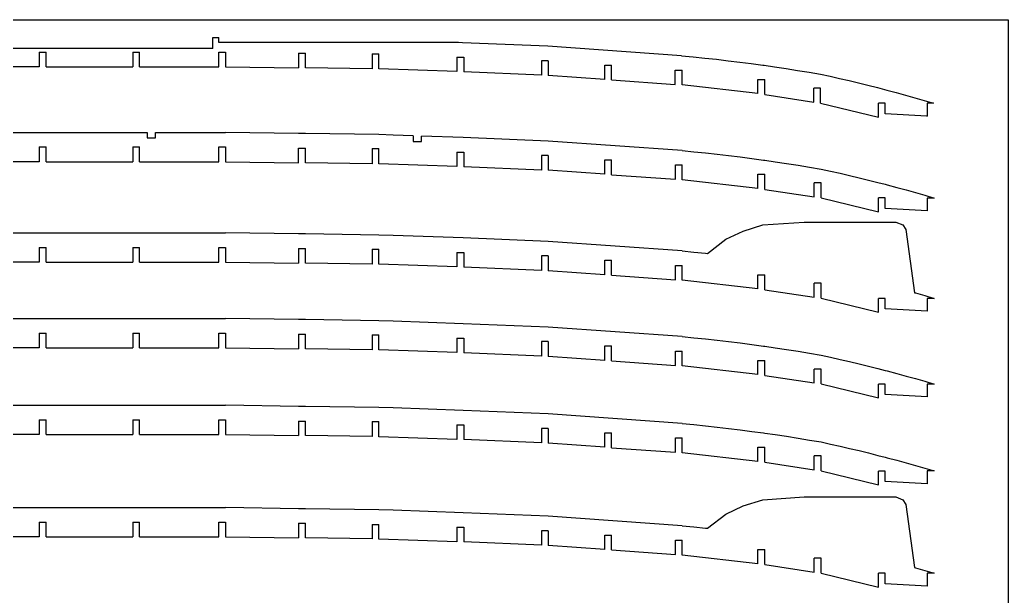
# Model space of a CAD drawing. Extents: x -131 to 131, y -146 to 146.
# Drawn here: x -9.9 to 130.7, y 63.6 to 145.6 of the extents above; entities that cross this region are included whole.
import ezdxf

# ---------------------------------------------------------------- set-up
doc = ezdxf.new("R2010")
doc.units = 0
doc.header["$MEASUREMENT"] = 0
doc.layers.get('0').update_dxf_attribs({"linetype": 'CONTINUOUS'})

msp = doc.modelspace()

# ---------------------------------------------------------------- linework, layer by layer
for p, q in [((-130.66, 145.62), (130.66, 145.62)), ((130.66, 145.62), (130.66, -145.62)), ((17.56, 141.54), (17.56, 143.09)), ((17.56, 143.09), (18.42, 143.09)), ((18.42, 142.38), (18.42, 143.09)), ((52.52, 142.38), (18.42, 142.38)), ((53.08, 142.36), (52.52, 142.38)), ((65.2, 141.86), (53.08, 142.36)), ((17.56, 141.54), (-30.27, 141.54)), ((-7.11, 141.01), (-6.13, 141.01)), ((-7.11, 141.01), (-7.11, 138.93)), ((-6.13, 138.93), (-6.13, 141.01)), ((6.19, 141.01), (7.16, 141.01)), ((6.19, 141.01), (6.19, 138.93)), ((7.16, 138.93), (7.16, 141.01)), ((18.42, 141.01), (19.39, 141.01)), ((18.42, 138.93), (18.42, 141.01)), ((19.39, 141.01), (19.39, 138.93)), ((29.76, 140.86), (30.73, 140.86)), ((29.76, 140.86), (29.76, 138.78)), ((30.73, 138.78), (30.73, 140.86)), ((40.22, 140.78), (41.19, 140.78)), ((40.22, 140.78), (40.22, 138.63)), ((41.19, 138.62), (41.19, 140.78)), ((84.22, 140.51), (65.2, 141.86)), ((52.26, 140.3), (53.26, 140.3)), ((52.26, 140.3), (52.26, 138.24)), ((53.26, 140.3), (53.26, 138.21)), ((65.27, 139.8), (64.3, 139.8)), ((64.3, 139.8), (64.3, 137.74)), ((65.27, 139.8), (65.27, 137.7)), ((73.3, 139.18), (74.27, 139.18)), ((73.3, 137.13), (73.3, 139.18)), ((74.27, 137.06), (74.27, 139.18)), ((84.22, 140.51), (85.88, 140.35)), ((85.88, 140.35), (87.53, 140.18)), ((87.53, 140.18), (89.18, 140)), ((89.18, 140), (90.83, 139.8)), ((90.83, 139.8), (92.48, 139.6)), ((92.48, 139.6), (94.13, 139.39)), ((94.13, 139.39), (95.78, 139.16)), ((95.78, 139.16), (95.97, 139.14)), ((95.97, 139.14), (97.42, 138.93)), ((-7.11, 138.93), (-20.66, 138.93)), ((-6.13, 138.93), (6.19, 138.93)), ((7.16, 138.93), (18.42, 138.93)), ((19.39, 138.93), (29.76, 138.78)), ((40.22, 138.63), (30.73, 138.78)), ((52.26, 138.24), (41.19, 138.62)), ((64.3, 137.74), (53.26, 138.21)), ((83.32, 138.46), (84.29, 138.46)), ((83.32, 136.42), (83.32, 138.46)), ((84.29, 136.35), (84.29, 138.46)), ((97.42, 138.93), (99.07, 138.68)), ((99.07, 138.68), (100.71, 138.42)), ((100.71, 138.42), (102.35, 138.16)), ((102.35, 138.16), (103.99, 137.88)), ((103.99, 137.88), (105.34, 137.58)), ((73.3, 137.13), (65.27, 137.7)), ((74.27, 137.06), (83.32, 136.42)), ((95.07, 135.11), (84.29, 136.35)), ((95.07, 137.12), (96.04, 137.12)), ((95.07, 135.11), (95.07, 137.12)), ((96.04, 134.98), (96.04, 137.12)), ((105.34, 137.58), (106.68, 137.28)), ((106.68, 137.28), (108.03, 136.96)), ((108.03, 136.96), (109.37, 136.64)), ((109.37, 136.64), (110.71, 136.31)), ((96.04, 134.98), (103.02, 133.92)), ((103.99, 135.9), (103.02, 135.9)), ((103.02, 133.92), (103.02, 135.9)), ((103.99, 133.77), (103.99, 135.9)), ((110.71, 136.31), (112.05, 135.97)), ((112.05, 135.97), (113.08, 135.71)), ((113.08, 135.71), (113.39, 135.62)), ((113.39, 135.62), (114.72, 135.27)), ((114.72, 135.27), (116.05, 134.9)), ((103.99, 133.77), (112.19, 131.78)), ((113.16, 133.75), (112.19, 133.75)), ((112.19, 131.78), (112.19, 133.75)), ((113.16, 132.26), (113.16, 133.75)), ((116.05, 134.9), (117.38, 134.53)), ((117.38, 134.53), (118.71, 134.15)), ((118.71, 134.15), (120.04, 133.76)), ((120.04, 133.76), (119.14, 133.76)), ((119.14, 133.76), (119.14, 131.92)), ((119.07, 131.92), (113.16, 132.26)), ((119.07, 131.92), (119.14, 131.92)), ((-28.41, 129.59), (8.25, 129.59)), ((8.25, 129.59), (8.25, 128.81)), ((9.41, 128.81), (9.41, 129.59)), ((9.41, 129.59), (19.39, 129.59)), ((29.76, 129.44), (19.39, 129.59)), ((30.73, 129.44), (29.76, 129.44)), ((41.19, 129.28), (30.73, 129.44)), ((8.25, 128.81), (9.41, 128.81)), ((43.2, 129.22), (41.19, 129.28)), ((46.06, 129.11), (43.2, 129.22)), ((46.06, 129.11), (46.06, 128.32)), ((46.06, 128.32), (47.22, 128.32)), ((47.22, 128.32), (47.22, 129.07)), ((53.15, 128.86), (47.22, 129.07)), ((65.27, 128.36), (53.15, 128.86)), ((84.3, 127.01), (65.27, 128.36)), ((-7.11, 127.54), (-6.13, 127.54)), ((-7.11, 127.54), (-7.11, 125.43)), ((-6.13, 125.43), (-6.13, 127.54)), ((6.19, 127.54), (7.16, 127.54)), ((6.19, 127.54), (6.19, 125.43)), ((7.16, 125.43), (7.16, 127.54)), ((18.42, 127.54), (19.39, 127.54)), ((18.42, 125.43), (18.42, 127.54)), ((19.39, 127.54), (19.39, 125.43)), ((29.76, 127.37), (30.73, 127.37)), ((29.76, 125.28), (29.76, 127.37)), ((30.73, 125.28), (30.73, 127.37)), ((40.22, 127.3), (41.19, 127.3)), ((40.22, 127.3), (40.22, 125.13)), ((41.19, 125.12), (41.19, 127.3)), ((52.26, 126.8), (53.26, 126.8)), ((52.26, 126.8), (52.26, 124.74)), ((53.26, 126.8), (53.26, 124.71)), ((84.3, 127.01), (85.95, 126.85)), ((85.95, 126.85), (87.61, 126.68)), ((87.61, 126.68), (89.26, 126.5)), ((89.26, 126.5), (90.91, 126.3)), ((-7.11, 125.43), (-20.64, 125.43)), ((-6.13, 125.43), (6.19, 125.43)), ((7.16, 125.43), (18.42, 125.43)), ((19.39, 125.43), (29.76, 125.28)), ((40.22, 125.13), (30.73, 125.28)), ((52.26, 124.74), (41.19, 125.12)), ((65.27, 126.33), (64.3, 126.33)), ((64.3, 126.33), (64.3, 124.24)), ((65.27, 126.33), (65.27, 124.2)), ((73.3, 125.7), (74.27, 125.7)), ((73.3, 123.63), (73.3, 125.7)), ((74.27, 123.56), (74.27, 125.7)), ((90.91, 126.3), (92.56, 126.1)), ((92.56, 126.1), (94.21, 125.89)), ((94.21, 125.89), (95.85, 125.66)), ((95.85, 125.66), (96.04, 125.64)), ((96.04, 125.64), (97.5, 125.43)), ((97.5, 125.43), (99.14, 125.18)), ((99.14, 125.18), (100.78, 124.92)), ((64.3, 124.24), (53.26, 124.71)), ((73.3, 123.63), (65.27, 124.2)), ((83.33, 124.99), (84.3, 124.99)), ((83.33, 122.92), (83.33, 124.99)), ((84.3, 122.85), (84.3, 124.99)), ((100.78, 124.92), (102.42, 124.66)), ((102.42, 124.66), (104.06, 124.38)), ((104.06, 124.38), (105.41, 124.08)), ((105.41, 124.08), (106.76, 123.78)), ((106.76, 123.78), (108.1, 123.46)), ((74.27, 123.56), (83.33, 122.92)), ((95.07, 121.61), (84.3, 122.85)), ((95.07, 123.65), (96.04, 123.65)), ((95.07, 121.61), (95.07, 123.65)), ((96.04, 121.48), (96.04, 123.65)), ((104.06, 122.42), (103.09, 122.42)), ((103.09, 120.42), (103.09, 122.42)), ((104.06, 120.27), (104.06, 122.42)), ((108.1, 123.46), (109.45, 123.14)), ((109.45, 123.14), (110.79, 122.81)), ((110.79, 122.81), (112.13, 122.47)), ((112.13, 122.47), (113.16, 122.21)), ((96.04, 121.48), (103.09, 120.42)), ((113.16, 122.21), (113.46, 122.12)), ((113.46, 122.12), (114.8, 121.77)), ((114.8, 121.77), (116.13, 121.4)), ((116.13, 121.4), (117.46, 121.03)), ((117.46, 121.03), (118.79, 120.65)), ((104.06, 120.27), (112.19, 118.28)), ((113.16, 120.27), (112.19, 120.27)), ((112.19, 118.28), (112.19, 120.27)), ((113.16, 118.77), (113.16, 120.27)), ((118.79, 120.65), (120.11, 120.26)), ((120.11, 120.26), (119.14, 120.26)), ((119.14, 120.26), (119.14, 118.42)), ((119.14, 118.42), (113.16, 118.77)), ((95.78, 116.43), (101.66, 116.83)), ((101.66, 116.83), (114.7, 116.83)), ((114.7, 116.83), (115.67, 116.42)), ((-33.67, 115.31), (19.39, 115.31)), ((29.76, 115.16), (19.39, 115.31)), ((90.51, 114.4), (92.97, 115.56)), ((92.97, 115.56), (95.78, 116.43)), ((115.67, 116.42), (116.1, 115.78)), ((116.1, 115.78), (117.31, 106.79)), ((30.73, 115.16), (29.76, 115.16)), ((41.19, 114.99), (30.73, 115.16)), ((43.2, 114.93), (41.19, 114.99)), ((53.15, 114.57), (43.2, 114.93)), ((65.27, 114.08), (53.15, 114.57)), ((84.3, 112.73), (65.27, 114.08)), ((87.88, 112.37), (90.51, 114.4)), ((-7.11, 113.23), (-7.11, 111.15)), ((-7.11, 113.23), (-6.13, 113.23)), ((-6.13, 111.15), (-6.13, 113.23)), ((6.19, 113.23), (6.19, 111.15)), ((6.19, 113.23), (7.16, 113.23)), ((7.16, 111.15), (7.16, 113.23)), ((18.42, 111.15), (18.42, 113.23)), ((18.42, 113.23), (19.39, 113.23)), ((19.39, 113.23), (19.39, 111.15)), ((29.76, 113.08), (29.76, 111)), ((29.76, 113.08), (30.73, 113.08)), ((30.73, 111), (30.73, 113.08)), ((40.22, 113), (40.22, 110.85)), ((40.22, 113), (41.19, 113)), ((41.19, 110.84), (41.19, 113)), ((52.26, 112.52), (52.26, 110.46)), ((52.26, 112.52), (53.26, 112.52)), ((53.26, 112.52), (53.26, 110.43)), ((84.3, 112.73), (85.95, 112.57)), ((85.95, 112.57), (87.61, 112.4)), ((-7.11, 111.15), (-20.64, 111.15)), ((-6.13, 111.15), (6.19, 111.15)), ((7.16, 111.15), (18.42, 111.15)), ((19.39, 111.15), (29.76, 111)), ((64.3, 112.02), (64.3, 109.96)), ((65.27, 112.02), (64.3, 112.02)), ((65.27, 112.02), (65.27, 109.92)), ((73.3, 109.35), (73.3, 111.4)), ((73.3, 111.4), (74.27, 111.4)), ((74.27, 109.28), (74.27, 111.4)), ((87.61, 112.4), (87.88, 112.37)), ((40.22, 110.85), (30.73, 111)), ((52.26, 110.46), (41.19, 110.84)), ((64.3, 109.96), (53.26, 110.43)), ((73.3, 109.35), (65.27, 109.92)), ((83.33, 108.64), (83.33, 110.68)), ((83.33, 110.68), (84.3, 110.68)), ((84.3, 108.57), (84.3, 110.68)), ((74.27, 109.28), (83.33, 108.64)), ((95.07, 107.33), (84.3, 108.57)), ((95.07, 107.33), (95.07, 109.34)), ((95.07, 109.34), (96.04, 109.34)), ((96.04, 107.2), (96.04, 109.34)), ((96.04, 107.2), (103.09, 106.14)), ((103.09, 106.14), (103.09, 108.12)), ((104.06, 108.12), (103.09, 108.12)), ((104.06, 105.99), (104.06, 108.12)), ((104.06, 105.99), (112.19, 104)), ((112.19, 104), (112.19, 105.96)), ((113.16, 105.96), (112.19, 105.96)), ((113.16, 104.48), (113.16, 105.96)), ((117.31, 106.79), (117.46, 106.75)), ((117.46, 106.75), (118.79, 106.37)), ((118.79, 106.37), (120.11, 105.98)), ((119.14, 105.98), (119.14, 104.14)), ((120.11, 105.98), (119.14, 105.98)), ((119.14, 104.14), (113.16, 104.48)), ((-33.67, 103.12), (19.39, 103.12)), ((29.76, 102.97), (19.39, 103.12)), ((30.73, 102.97), (29.76, 102.97)), ((41.19, 102.8), (30.73, 102.97)), ((43.2, 102.74), (41.19, 102.8)), ((53.15, 102.38), (43.2, 102.74)), ((65.27, 101.89), (53.15, 102.38)), ((84.3, 100.54), (65.27, 101.89)), ((-7.11, 101.04), (-7.11, 98.96)), ((-7.11, 101.04), (-6.13, 101.04)), ((-6.13, 98.96), (-6.13, 101.04)), ((6.19, 101.04), (6.19, 98.96)), ((6.19, 101.04), (7.16, 101.04)), ((7.16, 98.96), (7.16, 101.04)), ((18.42, 98.96), (18.42, 101.04)), ((18.42, 101.04), (19.39, 101.04)), ((19.39, 101.04), (19.39, 98.96)), ((29.76, 100.89), (29.76, 98.81)), ((29.76, 100.89), (30.73, 100.89)), ((30.73, 98.81), (30.73, 100.89)), ((40.22, 100.8), (40.22, 98.66)), ((40.22, 100.8), (41.19, 100.8)), ((41.19, 98.64), (41.19, 100.8)), ((52.26, 100.33), (52.26, 98.27)), ((52.26, 100.33), (53.26, 100.33)), ((53.26, 100.33), (53.26, 98.24)), ((64.3, 99.83), (64.3, 97.77)), ((65.27, 99.83), (64.3, 99.83)), ((65.27, 99.83), (65.27, 97.73)), ((84.3, 100.54), (85.95, 100.38)), ((85.95, 100.38), (87.61, 100.21)), ((87.61, 100.21), (89.26, 100.02)), ((89.26, 100.02), (90.91, 99.83)), ((90.91, 99.83), (92.56, 99.63)), ((-7.11, 98.96), (-20.64, 98.96)), ((-6.13, 98.96), (6.19, 98.96)), ((7.16, 98.96), (18.42, 98.96)), ((19.39, 98.96), (29.76, 98.81)), ((40.22, 98.66), (30.73, 98.81)), ((52.26, 98.27), (41.19, 98.64)), ((73.3, 97.16), (73.3, 99.21)), ((73.3, 99.21), (74.27, 99.21)), ((74.27, 97.09), (74.27, 99.21)), ((83.33, 96.45), (83.33, 98.49)), ((83.33, 98.49), (84.3, 98.49)), ((84.3, 96.38), (84.3, 98.49)), ((92.56, 99.63), (94.21, 99.41)), ((94.21, 99.41), (95.85, 99.19)), ((95.85, 99.19), (96.04, 99.17)), ((96.04, 99.17), (97.5, 98.95)), ((97.5, 98.95), (99.14, 98.71)), ((99.14, 98.71), (100.78, 98.45)), ((100.78, 98.45), (102.42, 98.18)), ((64.3, 97.77), (53.26, 98.24)), ((73.3, 97.16), (65.27, 97.73)), ((74.27, 97.09), (83.33, 96.45)), ((95.07, 95.13), (95.07, 97.15)), ((95.07, 97.15), (96.04, 97.15)), ((96.04, 95.01), (96.04, 97.15)), ((102.42, 98.18), (104.06, 97.91)), ((104.06, 97.91), (105.41, 97.61)), ((105.41, 97.61), (106.76, 97.3)), ((106.76, 97.3), (108.1, 96.99)), ((108.1, 96.99), (109.45, 96.67)), ((95.07, 95.13), (84.3, 96.38)), ((103.09, 93.94), (103.09, 95.92)), ((104.06, 95.92), (103.09, 95.92)), ((104.06, 93.8), (104.06, 95.92)), ((109.45, 96.67), (110.79, 96.34)), ((110.79, 96.34), (112.13, 96)), ((112.13, 96), (113.16, 95.73)), ((113.16, 95.73), (113.46, 95.65)), ((113.46, 95.65), (114.8, 95.29)), ((96.04, 95.01), (103.09, 93.94)), ((114.8, 95.29), (116.13, 94.93)), ((116.13, 94.93), (117.46, 94.56)), ((117.46, 94.56), (118.79, 94.18)), ((118.79, 94.18), (120.11, 93.79)), ((104.06, 93.8), (112.19, 91.81)), ((112.19, 91.81), (112.19, 93.77)), ((113.16, 93.77), (112.19, 93.77)), ((113.16, 92.29), (113.16, 93.77)), ((119.14, 93.79), (119.14, 91.95)), ((120.11, 93.79), (119.14, 93.79)), ((119.14, 91.95), (113.16, 92.29)), ((-33.67, 90.76), (19.39, 90.76)), ((29.76, 90.61), (19.39, 90.76)), ((30.73, 90.61), (29.76, 90.61)), ((41.19, 90.45), (30.73, 90.61)), ((43.2, 90.38), (41.19, 90.45)), ((53.15, 90.03), (43.2, 90.38)), ((65.27, 89.53), (53.15, 90.03)), ((-7.11, 88.68), (-7.11, 86.6)), ((-7.11, 88.68), (-6.13, 88.68)), ((-6.13, 86.6), (-6.13, 88.68)), ((6.19, 88.68), (6.19, 86.6)), ((6.19, 88.68), (7.16, 88.68)), ((7.16, 86.6), (7.16, 88.68)), ((18.42, 86.6), (18.42, 88.68)), ((18.42, 88.68), (19.39, 88.68)), ((19.39, 88.68), (19.39, 86.6)), ((84.3, 88.18), (65.27, 89.53)), ((29.76, 88.53), (29.76, 86.45)), ((29.76, 88.53), (30.73, 88.53)), ((30.73, 86.45), (30.73, 88.53)), ((40.22, 88.45), (40.22, 86.31)), ((40.22, 88.45), (41.19, 88.45)), ((41.19, 86.29), (41.19, 88.45)), ((52.26, 87.97), (52.26, 85.91)), ((52.26, 87.97), (53.26, 87.97)), ((53.26, 87.97), (53.26, 85.88)), ((64.3, 87.47), (64.3, 85.41)), ((65.27, 87.47), (64.3, 87.47)), ((65.27, 87.47), (65.27, 85.37)), ((84.3, 88.18), (85.95, 88.02)), ((85.95, 88.02), (87.61, 87.85)), ((87.61, 87.85), (89.26, 87.66)), ((89.26, 87.66), (90.91, 87.47)), ((90.91, 87.47), (92.56, 87.27)), ((92.56, 87.27), (94.21, 87.05)), ((-7.11, 86.6), (-20.64, 86.6)), ((-6.13, 86.6), (6.19, 86.6)), ((7.16, 86.6), (18.42, 86.6)), ((19.39, 86.6), (29.76, 86.45)), ((40.22, 86.31), (30.73, 86.45)), ((52.26, 85.91), (41.19, 86.29)), ((64.3, 85.41), (53.26, 85.88)), ((73.3, 84.8), (73.3, 86.85)), ((73.3, 86.85), (74.27, 86.85)), ((74.27, 84.73), (74.27, 86.85)), ((83.33, 84.09), (83.33, 86.13)), ((83.33, 86.13), (84.3, 86.13)), ((84.3, 84.02), (84.3, 86.13)), ((94.21, 87.05), (95.85, 86.83)), ((95.85, 86.83), (96.04, 86.81)), ((96.04, 86.81), (97.5, 86.59)), ((97.5, 86.59), (99.14, 86.35)), ((99.14, 86.35), (100.78, 86.09)), ((100.78, 86.09), (102.42, 85.82)), ((102.42, 85.82), (104.06, 85.55)), ((73.3, 84.8), (65.27, 85.37)), ((74.27, 84.73), (83.33, 84.09)), ((95.07, 82.78), (95.07, 84.79)), ((95.07, 84.79), (96.04, 84.79)), ((96.04, 82.65), (96.04, 84.79)), ((104.06, 85.55), (105.41, 85.25)), ((105.41, 85.25), (106.76, 84.95)), ((106.76, 84.95), (108.1, 84.63)), ((108.1, 84.63), (109.45, 84.31)), ((95.07, 82.78), (84.3, 84.02)), ((103.09, 81.59), (103.09, 83.57)), ((104.06, 83.57), (103.09, 83.57)), ((104.06, 81.44), (104.06, 83.57)), ((109.45, 84.31), (110.79, 83.98)), ((110.79, 83.98), (112.13, 83.64)), ((112.13, 83.64), (113.16, 83.38)), ((113.16, 83.38), (113.46, 83.29)), ((113.46, 83.29), (114.8, 82.94)), ((114.8, 82.94), (116.13, 82.57)), ((96.04, 82.65), (103.09, 81.59)), ((116.13, 82.57), (117.46, 82.2)), ((117.46, 82.2), (118.79, 81.82)), ((118.79, 81.82), (120.11, 81.43)), ((104.06, 81.44), (112.19, 79.45)), ((112.19, 79.45), (112.19, 81.41)), ((113.16, 81.41), (112.19, 81.41)), ((113.16, 79.93), (113.16, 81.41)), ((119.14, 81.43), (119.14, 79.59)), ((120.11, 81.43), (119.14, 81.43)), ((119.14, 79.59), (113.16, 79.93)), ((92.97, 76.45), (95.78, 77.32)), ((95.78, 77.32), (101.66, 77.72)), ((101.66, 77.72), (114.7, 77.72)), ((114.7, 77.72), (115.67, 77.31)), ((115.67, 77.31), (116.1, 76.67)), ((-33.67, 76.21), (19.39, 76.21)), ((29.76, 76.05), (19.39, 76.21)), ((30.73, 76.05), (29.76, 76.05)), ((41.19, 75.89), (30.73, 76.05)), ((43.2, 75.83), (41.19, 75.89)), ((90.51, 75.29), (92.97, 76.45)), ((116.1, 76.67), (117.31, 67.69)), ((53.15, 75.47), (43.2, 75.83)), ((65.27, 74.98), (53.15, 75.47)), ((84.3, 73.62), (65.27, 74.98)), ((87.88, 73.26), (90.51, 75.29)), ((-7.11, 74.13), (-7.11, 72.05)), ((-7.11, 74.13), (-6.13, 74.13)), ((-6.13, 72.05), (-6.13, 74.13)), ((6.19, 74.13), (6.19, 72.05)), ((6.19, 74.13), (7.16, 74.13)), ((7.16, 72.05), (7.16, 74.13)), ((18.42, 72.05), (18.42, 74.13)), ((18.42, 74.13), (19.39, 74.13)), ((19.39, 74.13), (19.39, 72.05)), ((29.76, 73.97), (29.76, 71.89)), ((29.76, 73.97), (30.73, 73.97)), ((30.73, 71.89), (30.73, 73.97)), ((40.22, 73.81), (40.22, 71.75)), ((40.22, 73.81), (41.19, 73.81)), ((41.19, 71.73), (41.19, 73.81)), ((52.26, 73.42), (52.26, 71.35)), ((52.26, 73.42), (53.26, 73.42)), ((53.26, 73.42), (53.26, 71.32)), ((84.3, 73.62), (85.95, 73.46)), ((85.95, 73.46), (87.61, 73.29)), ((87.61, 73.29), (87.88, 73.26)), ((-7.11, 72.05), (-20.64, 72.05)), ((-6.13, 72.05), (6.19, 72.05)), ((7.16, 72.05), (18.42, 72.05)), ((19.39, 72.05), (29.76, 71.89)), ((40.22, 71.75), (30.73, 71.89)), ((52.26, 71.35), (41.19, 71.73)), ((64.3, 72.92), (64.3, 70.86)), ((65.27, 72.92), (64.3, 72.92)), ((65.27, 72.92), (65.27, 70.82)), ((73.3, 70.25), (73.3, 72.29)), ((73.3, 72.29), (74.27, 72.29)), ((74.27, 70.18), (74.27, 72.29)), ((64.3, 70.86), (53.26, 71.32)), ((73.3, 70.25), (65.27, 70.82)), ((83.33, 69.53), (83.33, 71.58)), ((83.33, 71.58), (84.3, 71.58)), ((84.3, 69.46), (84.3, 71.58)), ((74.27, 70.18), (83.33, 69.53)), ((95.07, 68.22), (84.3, 69.46)), ((95.07, 68.22), (95.07, 70.24)), ((95.07, 70.24), (96.04, 70.24)), ((96.04, 68.09), (96.04, 70.24)), ((103.09, 67.03), (103.09, 69.01)), ((104.06, 69.01), (103.09, 69.01)), ((104.06, 66.88), (104.06, 69.01)), ((96.04, 68.09), (103.09, 67.03)), ((117.31, 67.69), (117.46, 67.64)), ((117.46, 67.64), (118.79, 67.26)), ((104.06, 66.88), (112.19, 64.9)), ((112.19, 64.9), (112.19, 66.86)), ((113.16, 66.86), (112.19, 66.86)), ((113.16, 65.38), (113.16, 66.86)), ((118.79, 67.26), (120.11, 66.87)), ((119.14, 66.87), (119.14, 65.03)), ((120.11, 66.87), (119.14, 66.87)), ((119.14, 65.03), (113.16, 65.38))]:
    msp.add_line(p, q)

doc.saveas('drawing.dxf')
